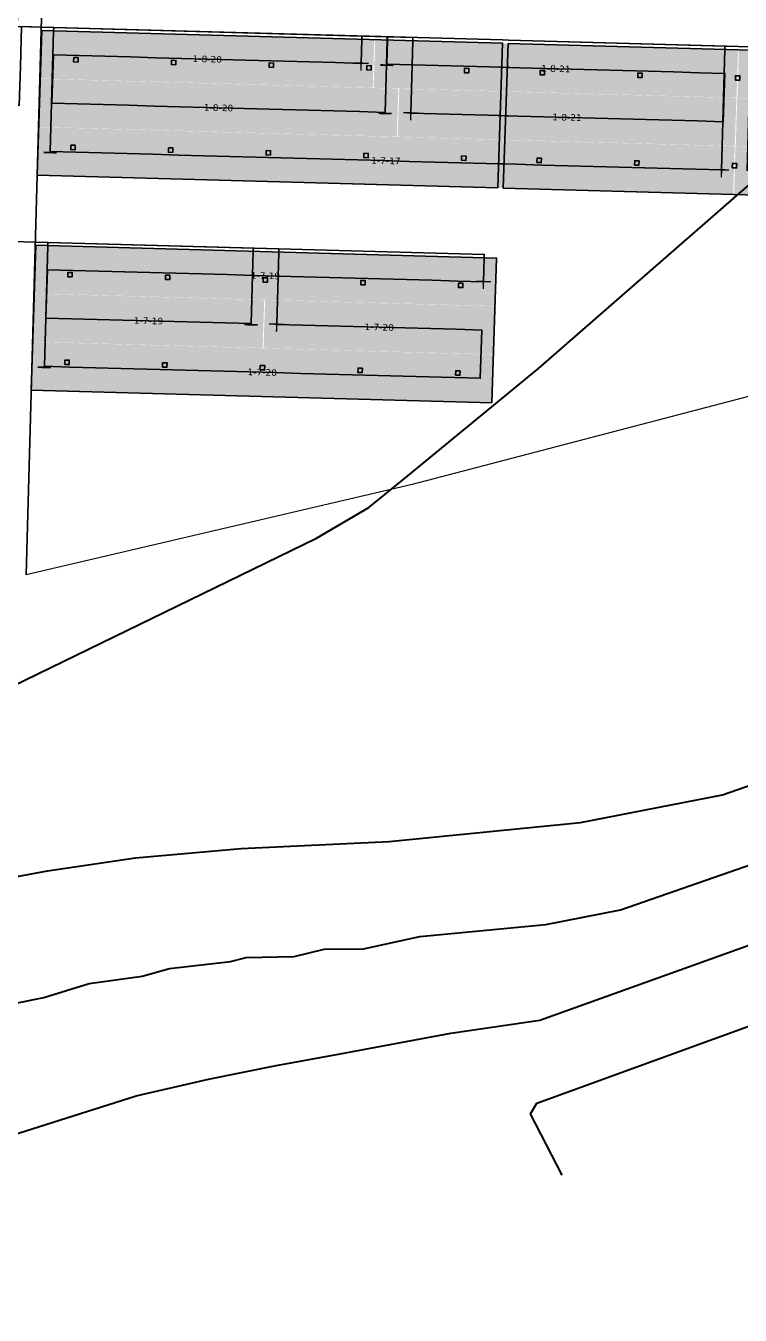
# Model space of a CAD drawing. Header units: metres. Extents: x 1477905 to 1478744, y 4202276 to 4202610.
# Drawn here: x 1478195.7 to 1478228.4, y 4202297.8 to 4202356.8 of the extents above; entities that cross this region are included whole.
import ezdxf

# ---------------------------------------------------------------- set-up
doc = ezdxf.new("R2010")
doc.units = ezdxf.units.M
doc.layers.add('Nouveau Terrain - CN - Courbes', color=22, linetype='Continuous', lineweight=0)
doc.layers.add('PVcase AlignmentLine', color=130, linetype='Continuous', plot=False)
for name, color, linetype in [('PVcase DC Extensions', 170, 'Continuous'), ('PVcase Device Coloring', 7, 'Continuous'), ('PVcase Polarity Symbols', 7, 'Continuous'), ('PVcase Poles', 7, 'Continuous'), ('PVcase PV Area', 30, 'Continuous'), ('PVcase PV Modules (full frames)', 142, 'Continuous'), ('PVcase PV Modules (optimised)', 142, 'Continuous'), ('PVcase String Cables', 150, 'Continuous'), ('PVcase Stringing Numbers', 7, 'Continuous'), ('PVcase Strings', 92, 'Continuous')]:
    doc.layers.add(name, color=color, linetype=linetype)
doc.styles.get("Standard").update_dxf_attribs({"font": 'verdana.ttf'})
doc.styles.add('UBS-Style de texte', font='verdana.ttf')

# ---------------------------------------------------------------- blocks, each defined once
blk = doc.blocks.new('3P18@15DEG F FX ID1 PVBlock')
at = {"layer": 'PVcase PV Modules (optimised)', "color": 0}
blk.add_polyline3d([(0, 0, 1.773945735132677), (21.06698842950539, -0.5810537936249766, 1.773945735132684), (20.88445742833417, -7.198992669318528, 7.019385073192552e-15), (-0.1825310011712116, -6.617938875693552, 0)], close=True, dxfattribs=at)

msp = doc.modelspace()

# ---------------------------------------------------------------- hatches: boundary and pattern name
at = {"layer": 'PVcase Device Coloring', "true_color": 0x00ff40, "transparency": 33554582}
for points in [[(1478196.440259349, 4202356.606215235), (1478196.367603539, 4202354.407003358), (1478211.568675044, 4202353.987738863), (1478211.641330854, 4202356.186950739)], [(1478211.682505412, 4202356.185815094), (1478211.605647961, 4202353.986719104), (1478228.198610566, 4202353.529064518), (1478228.275468017, 4202355.728160509)], [(1478196.367284593, 4202354.397349223), (1478196.294628783, 4202352.198137346), (1478212.668011719, 4202351.74653904), (1478212.740667529, 4202353.945750917)], [(1478212.781842088, 4202353.944615272), (1478212.704984637, 4202351.745519281), (1478228.121415725, 4202351.320314902), (1478228.198273176, 4202353.519410892)]]:
    msp.add_hatch(color=100, dxfattribs=at).paths.add_polyline_path(points, flags=0)
at = {"layer": 'PVcase Device Coloring', "true_color": 0xb3ff80, "transparency": 33554582}
for points in [[(1478228.309530685, 4202355.727221018), (1478228.242134866, 4202353.527864063), (1478243.657908864, 4202353.102677805), (1478243.725304683, 4202355.30203476)], [(1478228.232335844, 4202353.518471401), (1478228.164940025, 4202351.319114447), (1478244.762694836, 4202350.861327684), (1478244.830090655, 4202353.060684639)], [(1478196.29650729, 4202352.188422603), (1478196.219649839, 4202349.989326612), (1478228.044220883, 4202349.111565284), (1478228.121078335, 4202351.310661275)], [(1478228.155141002, 4202351.309721784), (1478228.087745183, 4202349.110364829), (1478259.937212561, 4202348.231916829), (1478260.004608379, 4202350.431273784)], [(1478196.169012424, 4202346.780453254), (1478196.096436374, 4202344.581239178), (1478217.159122855, 4202344.000304038), (1478217.231698905, 4202346.199518114)], [(1478196.096117778, 4202344.571585033), (1478196.023541729, 4202342.372370956), (1478206.535396363, 4202342.082440906), (1478206.607972412, 4202344.281654983)], [(1478206.646949626, 4202344.280579943), (1478206.574373576, 4202342.081365867), (1478217.08622821, 4202341.791435816), (1478217.15880426, 4202343.990649893)], [(1478196.023223134, 4202342.362716812), (1478195.950647084, 4202340.163502735), (1478217.013333565, 4202339.582567595), (1478217.085909615, 4202341.781781672)]]:
    msp.add_hatch(color=71, dxfattribs=at).paths.add_polyline_path(points, flags=0)

# ---------------------------------------------------------------- linework, layer by layer
at = {"layer": 'Nouveau Terrain - CN - Courbes', "linetype": 'Continuous', "lineweight": 35}
for points in [[(1478173.185304889, 4202318.653172694, 78), (1478159.687151893, 4202315.646565416, 78), (1478165.543431455, 4202319.141417082, 78), (1478168.004340495, 4202320.446748389, 78), (1478177.12551085, 4202321.145803553, 78), (1478183.721275684, 4202323.518966957, 78), (1478189.592801249, 4202324.979124703, 78), (1478192.758857256, 4202325.489844216, 78), (1478208.999114407, 4202333.384928764, 78), (1478211.389791988, 4202334.795361545, 78), (1478213.169947605, 4202336.231918681, 78), (1478219.149229428, 4202341.142167447, 78), (1478228.799593949, 4202349.560644352, 78), (1478234.979423082, 4202355.406152865, 78), (1478244.987756435, 4202365.890951125, 78), (1478247.676558751, 4202369.148732029, 78), (1478248.189330906, 4202370.270740992, 78), (1478249.746920171, 4202372.097219452, 78), (1478251.03347617, 4202373.296515396, 78)], [(1478220.230623526, 4202304.251471099, 74), (1478218.787090921, 4202307.062631282, 74), (1478219.076293073, 4202307.551726952, 74), (1478243.520342649, 4202316.429965863, 74), (1478247.536997839, 4202318.076357698, 74), (1478271.31946837, 4202326.634569378, 74), (1478275.366320206, 4202329.313871134, 74), (1478277.591437975, 4202331.08318377, 74), (1478278.799609971, 4202331.674904423, 74), (1478279.927401459, 4202332.629233439, 74), (1478283.852016871, 4202334.437719158, 74), (1478285.40361483, 4202335.925571067, 74), (1478287.168392022, 4202337.096519793, 74), (1478288.538046404, 4202338.223585282, 74), (1478289.539358859, 4202339.025032793, 74), (1478290.776101368, 4202340.226594131, 74), (1478292.641490107, 4202342.025192755, 74), (1478294.152764991, 4202343.909597322, 74)], [(1478190.688514277, 4202297.847159349, 75), (1478189.669563199, 4202303.510115645, 75), (1478189.904396057, 4202304.279974288, 75), (1478190.598007538, 4202304.659097198, 75), (1478200.747564987, 4202307.885260926, 75), (1478204.056077794, 4202308.639873849, 75), (1478207.079581902, 4202309.259399273, 75), (1478210.081605851, 4202309.806047223, 75), (1478215.134878172, 4202310.75045063, 75), (1478219.215204646, 4202311.347815758, 75), (1478239.429922455, 4202318.597411855, 75), (1478244.431419591, 4202320.265657872, 75), (1478249.080171517, 4202322.324059304, 75), (1478266.381204928, 4202328.667646467, 75), (1478270.944387096, 4202331.567897822, 75), (1478275.518019908, 4202335.224710207, 75), (1478276.411849315, 4202335.652415416, 75), (1478277.993319997, 4202337.152345387, 75), (1478280.901757466, 4202338.525565161, 75), (1478281.842735061, 4202339.523457016, 75)], [(1478192.503040608, 4202317.394519381, 77), (1478196.704720402, 4202318.173452113, 77), (1478200.726015565, 4202318.77188847, 77), (1478205.556850786, 4202319.189153834, 77), (1478212.312385974, 4202319.513363434, 77), (1478221.063048133, 4202320.38179796, 77), (1478227.560068741, 4202321.640723431, 77), (1478231.43966065, 4202323.010810349, 77), (1478237.337880216, 4202324.681077637, 77), (1478246.789552999, 4202328.281756979, 77), (1478253.415258029, 4202331.452530676, 77), (1478255.881426125, 4202332.37588607, 77), (1478259.437868015, 4202334.445614603, 77), (1478266.489047366, 4202336.431801436, 77)], [(1478194.029629152, 4202311.877761266, 76), (1478196.531817384, 4202312.380373443, 76), (1478198.604129728, 4202313.014748882, 76), (1478201.023181421, 4202313.360467907, 76), (1478202.27112737, 4202313.71147322, 76), (1478205.057407489, 4202314.026533905, 76), (1478205.775165922, 4202314.213448388, 76), (1478207.98097733, 4202314.257431216, 76), (1478209.343270006, 4202314.582998117, 76), (1478211.147383107, 4202314.610727718, 76), (1478213.724045248, 4202315.166503442, 76), (1478219.477265666, 4202315.717645447, 76), (1478222.895915358, 4202316.386436318, 76), (1478236.007348365, 4202320.950726864, 76), (1478241.499667624, 4202322.653219683, 76), (1478248.904436777, 4202325.700332971, 76), (1478252.46917402, 4202327.311014174, 76), (1478261.194061821, 4202330.557799553, 76), (1478266.368304704, 4202333.743701266, 76)]]:
    msp.add_polyline3d(points, dxfattribs=at)
at = {"layer": 'PVcase AlignmentLine'}
msp.add_lwpolyline([(1478198.755279368, 4202441.849708444), (1478195.717547114, 4202331.712109083)], dxfattribs=at)
at = {"layer": 'PVcase DC Extensions'}
for points in [[(1478216.899892944, 4202354.941305137, 80.78492518136702), (1478217.466560106, 4202354.92567575, 80.7733904888085), (1478217.727006062, 4202354.918492326, 80.7685302689823), (1478218.293576593, 4202354.902865605, 80.75295338248749)], [(1478218.216381751, 4202352.694115989, 80.16099891871865), (1478217.649811221, 4202352.709742709, 80.17657580509507), (1478217.393585351, 4202352.716809738, 80.18133506371314), (1478216.826918188, 4202352.732439125, 80.19286975602161)], [(1478216.753943432, 4202350.523573114, 79.6008143309215), (1478217.320610595, 4202350.507943726, 79.58927963836771), (1478217.572616379, 4202350.500993093, 79.58462134120145), (1478218.13918691, 4202350.485366371, 79.5690444544564)]]:
    msp.add_polyline3d(points, dxfattribs=at)
at = {"layer": 'PVcase Poles'}
for points in [[(1478197.89380756, 4202355.169593679, 77.82646646790421), (1478197.899321712, 4202355.36951765, 77.82646646790421), (1478197.899321712, 4202355.36951765, 81.14595649300749), (1478197.89380756, 4202355.169593679, 81.0923555617135), (1478197.89380756, 4202355.169593679, 77.82646646790421), (1478198.09373153, 4202355.164079526, 77.82646646790421), (1478198.09373153, 4202355.164079526, 81.08828604497603), (1478197.89380756, 4202355.169593679, 81.0923555617135), (1478198.09373153, 4202355.164079526, 81.08828604497603), (1478198.099245683, 4202355.364003498, 81.14188697627002), (1478198.099245683, 4202355.364003498, 77.82646646790421), (1478198.09373153, 4202355.164079526, 77.82646646790421), (1478198.099245683, 4202355.364003498, 77.82646646790421), (1478197.899321712, 4202355.36951765, 77.82646646790421), (1478198.099245683, 4202355.364003498, 77.82646646790421), (1478198.099245683, 4202355.364003498, 81.14188697627002), (1478197.899321712, 4202355.36951765, 81.14595649300749)], [(1478202.36018419, 4202355.046405446, 77.72442685954852), (1478202.365698343, 4202355.246329417, 77.72442685954852), (1478202.365698343, 4202355.246329417, 81.05504196057372), (1478202.36018419, 4202355.046405446, 81.00144102927973), (1478202.36018419, 4202355.046405446, 77.72442685954852), (1478202.560108161, 4202355.040891293, 77.72442685954852), (1478202.560108161, 4202355.040891293, 80.99737151254226), (1478202.36018419, 4202355.046405446, 81.00144102927973), (1478202.560108161, 4202355.040891293, 80.99737151254226), (1478202.565622313, 4202355.240815265, 81.05097244383624), (1478202.565622313, 4202355.240815265, 77.72442685954852), (1478202.560108161, 4202355.040891293, 77.72442685954852), (1478202.565622313, 4202355.240815265, 77.72442685954852), (1478202.365698343, 4202355.246329417, 77.72442685954852), (1478202.565622313, 4202355.240815265, 77.72442685954852), (1478202.565622313, 4202355.240815265, 81.05097244383624), (1478202.365698343, 4202355.246329417, 81.05504196057372)], [(1478206.826560821, 4202354.923217212, 77.64207063494717), (1478206.832074973, 4202355.123141184, 77.64207063494717), (1478206.832074973, 4202355.123141184, 80.96412742789293), (1478206.826560821, 4202354.923217212, 80.91052649659895), (1478206.826560821, 4202354.923217212, 77.64207063494717), (1478207.026484792, 4202354.91770306, 77.64207063494717), (1478207.026484792, 4202354.91770306, 80.90645697986147), (1478206.826560821, 4202354.923217212, 80.91052649659895), (1478207.026484792, 4202354.91770306, 80.90645697986147), (1478207.031998944, 4202355.117627031, 80.96005791115546), (1478207.031998944, 4202355.117627031, 77.64207063494717), (1478207.026484792, 4202354.91770306, 77.64207063494717), (1478207.031998944, 4202355.117627031, 77.64207063494717), (1478206.832074973, 4202355.123141184, 77.64207063494717), (1478207.031998944, 4202355.117627031, 77.64207063494717), (1478207.031998944, 4202355.117627031, 80.96005791115546), (1478206.832074973, 4202355.123141184, 80.96412742789293)], [(1478211.292937452, 4202354.800028979, 77.55971441037322), (1478211.298451604, 4202354.999952951, 77.55971441037322), (1478211.298451604, 4202354.999952951, 80.87321289546217), (1478211.292937452, 4202354.800028979, 80.81961196416819), (1478211.292937452, 4202354.800028979, 77.55971441037322), (1478211.492861422, 4202354.794514826, 77.55971441037322), (1478211.492861422, 4202354.794514826, 80.81554244743072), (1478211.292937452, 4202354.800028979, 80.81961196416819), (1478211.492861422, 4202354.794514826, 80.81554244743072), (1478211.498375575, 4202354.994438798, 80.8691433787247), (1478211.498375575, 4202354.994438798, 77.55971441037322), (1478211.492861422, 4202354.794514826, 77.55971441037322), (1478211.498375575, 4202354.994438798, 77.55971441037322), (1478211.298451604, 4202354.999952951, 77.55971441037322), (1478211.498375575, 4202354.994438798, 77.55971441037322), (1478211.498375575, 4202354.994438798, 80.8691433787247), (1478211.298451604, 4202354.999952951, 80.87321289546217)], [(1478215.759314082, 4202354.676840745, 77.47735818576777), (1478215.764828235, 4202354.876764717, 77.47735818576777), (1478215.764828235, 4202354.876764717, 80.78229836277836), (1478215.759314082, 4202354.676840745, 80.72869743148439), (1478215.759314082, 4202354.676840745, 77.47735818576777), (1478215.959238053, 4202354.671326593, 77.47735818576777), (1478215.959238053, 4202354.671326593, 80.7246279147469), (1478215.759314082, 4202354.676840745, 80.72869743148439), (1478215.959238053, 4202354.671326593, 80.7246279147469), (1478215.964752205, 4202354.871250564, 80.77822884604089), (1478215.964752205, 4202354.871250564, 77.47735818576777), (1478215.959238053, 4202354.671326593, 77.47735818576777), (1478215.964752205, 4202354.871250564, 77.47735818576777), (1478215.764828235, 4202354.876764717, 77.47735818576777), (1478215.964752205, 4202354.871250564, 77.47735818576777), (1478215.964752205, 4202354.871250564, 80.77822884604089), (1478215.764828235, 4202354.876764717, 80.78229836277836)], [(1478219.216235593, 4202354.581494542, 77.41280401734812), (1478219.221749746, 4202354.781418514, 77.41280401734812), (1478219.221749746, 4202354.781418514, 80.70168019013704), (1478219.216235593, 4202354.581494542, 80.64807011688822), (1478219.216235593, 4202354.581494542, 77.41280401734812), (1478219.416159564, 4202354.575980389, 77.41280401734812), (1478219.416159564, 4202354.575980389, 80.64257354956503), (1478219.216235593, 4202354.581494542, 80.64807011688822), (1478219.416159564, 4202354.575980389, 80.64257354956503), (1478219.421673716, 4202354.775904361, 80.69618362281385), (1478219.421673716, 4202354.775904361, 77.41280401734812), (1478219.416159564, 4202354.575980389, 77.41280401734812), (1478219.421673716, 4202354.775904361, 77.41280401734812), (1478219.221749746, 4202354.781418514, 77.41280401734812), (1478219.421673716, 4202354.775904361, 77.41280401734812), (1478219.421673716, 4202354.775904361, 80.69618362281385), (1478219.221749746, 4202354.781418514, 80.70168019013704)], [(1478223.681850587, 4202354.458327316, 77.2892769810436), (1478223.687364739, 4202354.658251287, 77.2892769810436), (1478223.687364739, 4202354.658251287, 80.57890575129626), (1478223.681850587, 4202354.458327316, 80.52529567804746), (1478223.681850587, 4202354.458327316, 77.2892769810436), (1478223.881774558, 4202354.452813163, 77.2892769810436), (1478223.881774558, 4202354.452813163, 80.51979911072426), (1478223.681850587, 4202354.458327316, 80.52529567804746), (1478223.881774558, 4202354.452813163, 80.51979911072426), (1478223.88728871, 4202354.652737135, 80.57340918397307), (1478223.88728871, 4202354.652737135, 77.2892769810436), (1478223.881774558, 4202354.452813163, 77.2892769810436), (1478223.88728871, 4202354.652737135, 77.2892769810436), (1478223.687364739, 4202354.658251287, 77.2892769810436), (1478223.88728871, 4202354.652737135, 77.2892769810436), (1478223.88728871, 4202354.652737135, 80.57340918397307), (1478223.687364739, 4202354.658251287, 80.57890575129626)], [(1478228.14746558, 4202354.335160089, 77.16032965336584), (1478228.152979733, 4202354.53508406, 77.16032965336584), (1478228.152979733, 4202354.53508406, 80.45613131220524), (1478228.14746558, 4202354.335160089, 80.40252123895642), (1478228.14746558, 4202354.335160089, 77.16032965336584), (1478228.347389551, 4202354.329645936, 77.16032965336584), (1478228.347389551, 4202354.329645936, 80.39702467163323), (1478228.14746558, 4202354.335160089, 80.40252123895642), (1478228.347389551, 4202354.329645936, 80.39702467163323), (1478228.352903703, 4202354.529569908, 80.45063474488205), (1478228.352903703, 4202354.529569908, 77.16032965336584), (1478228.347389551, 4202354.329645936, 77.16032965336584), (1478228.352903703, 4202354.529569908, 77.16032965336584), (1478228.152979733, 4202354.53508406, 77.16032965336584), (1478228.352903703, 4202354.529569908, 77.16032965336584), (1478228.352903703, 4202354.529569908, 80.45063474488205), (1478228.152979733, 4202354.53508406, 80.45613131220524)], [(1478197.761365626, 4202351.160721248, 77.7252584863013), (1478197.766879778, 4202351.36064522, 77.7252584863013), (1478197.766879778, 4202351.36064522, 80.07143469816897), (1478197.761365626, 4202351.160721248, 80.01783376687499), (1478197.761365626, 4202351.160721248, 77.7252584863013), (1478197.961289597, 4202351.155207096, 77.7252584863013), (1478197.961289597, 4202351.155207096, 80.01376425013751), (1478197.761365626, 4202351.160721248, 80.01783376687499), (1478197.961289597, 4202351.155207096, 80.01376425013751), (1478197.966803749, 4202351.355131067, 80.0673651814315), (1478197.966803749, 4202351.355131067, 77.7252584863013), (1478197.961289597, 4202351.155207096, 77.7252584863013), (1478197.966803749, 4202351.355131067, 77.7252584863013), (1478197.766879778, 4202351.36064522, 77.7252584863013), (1478197.966803749, 4202351.355131067, 77.7252584863013), (1478197.966803749, 4202351.355131067, 80.0673651814315), (1478197.766879778, 4202351.36064522, 80.07143469816897)], [(1478202.227742256, 4202351.037533015, 77.62464483100393), (1478202.233256408, 4202351.237456987, 77.62464483100393), (1478202.233256408, 4202351.237456987, 79.98052016574124), (1478202.227742256, 4202351.037533015, 79.92691923444725), (1478202.227742256, 4202351.037533015, 77.62464483100393), (1478202.427666227, 4202351.032018863, 77.62464483100393), (1478202.427666227, 4202351.032018863, 79.92284971770977), (1478202.227742256, 4202351.037533015, 79.92691923444725), (1478202.427666227, 4202351.032018863, 79.92284971770977), (1478202.433180379, 4202351.231942834, 79.97645064900375), (1478202.433180379, 4202351.231942834, 77.62464483100393), (1478202.427666227, 4202351.032018863, 77.62464483100393), (1478202.433180379, 4202351.231942834, 77.62464483100393), (1478202.233256408, 4202351.237456987, 77.62464483100393), (1478202.433180379, 4202351.231942834, 77.62464483100393), (1478202.433180379, 4202351.231942834, 79.97645064900375), (1478202.233256408, 4202351.237456987, 79.98052016574124)], [(1478206.694118887, 4202350.914344781, 77.52655292736009), (1478206.699633039, 4202351.114268753, 77.52655292736009), (1478206.699633039, 4202351.114268753, 79.88960563306044), (1478206.694118887, 4202350.914344781, 79.83600470176646), (1478206.694118887, 4202350.914344781, 77.52655292736009), (1478206.894042857, 4202350.908830629, 77.52655292736009), (1478206.894042857, 4202350.908830629, 79.83193518502898), (1478206.694118887, 4202350.914344781, 79.83600470176646), (1478206.894042857, 4202350.908830629, 79.83193518502898), (1478206.89955701, 4202351.1087546, 79.88553611632297), (1478206.89955701, 4202351.1087546, 77.52655292736009), (1478206.894042857, 4202350.908830629, 77.52655292736009), (1478206.89955701, 4202351.1087546, 77.52655292736009), (1478206.699633039, 4202351.114268753, 77.52655292736009), (1478206.89955701, 4202351.1087546, 77.52655292736009), (1478206.89955701, 4202351.1087546, 79.88553611632297), (1478206.699633039, 4202351.114268753, 79.88960563306044)], [(1478211.160495518, 4202350.791156548, 77.44419670278202), (1478211.16600967, 4202350.99108052, 77.44419670278202), (1478211.16600967, 4202350.99108052, 79.79869110062667), (1478211.160495518, 4202350.791156548, 79.74509016933268), (1478211.160495518, 4202350.791156548, 77.44419670278202), (1478211.360419488, 4202350.785642396, 77.44419670278202), (1478211.360419488, 4202350.785642396, 79.74102065259521), (1478211.160495518, 4202350.791156548, 79.74509016933268), (1478211.360419488, 4202350.785642396, 79.74102065259521), (1478211.365933641, 4202350.985566367, 79.7946215838892), (1478211.365933641, 4202350.985566367, 77.44419670278202), (1478211.360419488, 4202350.785642396, 77.44419670278202), (1478211.365933641, 4202350.985566367, 77.44419670278202), (1478211.16600967, 4202350.99108052, 77.44419670278202), (1478211.365933641, 4202350.985566367, 77.44419670278202), (1478211.365933641, 4202350.985566367, 79.7946215838892), (1478211.16600967, 4202350.99108052, 79.79869110062667)], [(1478215.626872148, 4202350.667968314, 77.36184047817659), (1478215.632386301, 4202350.867892286, 77.36184047817659), (1478215.632386301, 4202350.867892286, 79.70777656794287), (1478215.626872148, 4202350.667968314, 79.65417563664889), (1478215.626872148, 4202350.667968314, 77.36184047817659), (1478215.826796119, 4202350.662454162, 77.36184047817659), (1478215.826796119, 4202350.662454162, 79.65010611991141), (1478215.626872148, 4202350.667968314, 79.65417563664889), (1478215.826796119, 4202350.662454162, 79.65010611991141), (1478215.832310271, 4202350.862378133, 79.7037070512054), (1478215.832310271, 4202350.862378133, 77.36184047817659), (1478215.826796119, 4202350.662454162, 77.36184047817659), (1478215.832310271, 4202350.862378133, 77.36184047817659), (1478215.632386301, 4202350.867892286, 77.36184047817659), (1478215.832310271, 4202350.862378133, 77.36184047817659), (1478215.832310271, 4202350.862378133, 79.7037070512054), (1478215.632386301, 4202350.867892286, 79.70777656794287)], [(1478219.076134623, 4202350.572833356, 77.29279593583257), (1478219.081648775, 4202350.772757328, 77.29279593583257), (1478219.081648775, 4202350.772757328, 79.62734162998633), (1478219.076134623, 4202350.572833356, 79.57373155673751), (1478219.076134623, 4202350.572833356, 77.29279593583257), (1478219.276058594, 4202350.567319204, 77.29279593583257), (1478219.276058594, 4202350.567319204, 79.56823498941432), (1478219.076134623, 4202350.572833356, 79.57373155673751), (1478219.276058594, 4202350.567319204, 79.56823498941432), (1478219.281572746, 4202350.767243176, 79.62184506266314), (1478219.281572746, 4202350.767243176, 77.29279593583257), (1478219.276058594, 4202350.567319204, 77.29279593583257), (1478219.281572746, 4202350.767243176, 77.29279593583257), (1478219.081648775, 4202350.772757328, 77.29279593583257), (1478219.281572746, 4202350.767243176, 77.29279593583257), (1478219.281572746, 4202350.767243176, 79.62184506266314), (1478219.081648775, 4202350.772757328, 79.62734162998633)], [(1478223.541749616, 4202350.44966613, 77.16936664633468), (1478223.547263769, 4202350.649590102, 77.16936664633468), (1478223.547263769, 4202350.649590102, 79.50456719115023), (1478223.541749616, 4202350.44966613, 79.45095711790142), (1478223.541749616, 4202350.44966613, 77.16936664633468), (1478223.741673587, 4202350.444151978, 77.16936664633468), (1478223.741673587, 4202350.444151978, 79.44546055057823), (1478223.541749616, 4202350.44966613, 79.45095711790142), (1478223.741673587, 4202350.444151978, 79.44546055057823), (1478223.747187739, 4202350.64407595, 79.49907062382704), (1478223.747187739, 4202350.64407595, 77.16936664633468), (1478223.741673587, 4202350.444151978, 77.16936664633468), (1478223.747187739, 4202350.64407595, 77.16936664633468), (1478223.547263769, 4202350.649590102, 77.16936664633468), (1478223.747187739, 4202350.64407595, 77.16936664633468), (1478223.747187739, 4202350.64407595, 79.49907062382704), (1478223.547263769, 4202350.649590102, 79.50456719115023)], [(1478228.00736461, 4202350.326498903, 77.04453062363265), (1478228.012878762, 4202350.526422875, 77.04453062363265), (1478228.012878762, 4202350.526422875, 79.3817927520592), (1478228.00736461, 4202350.326498903, 79.32818267881039), (1478228.00736461, 4202350.326498903, 77.04453062363265), (1478228.207288581, 4202350.320984751, 77.04453062363265), (1478228.207288581, 4202350.320984751, 79.3226861114872), (1478228.00736461, 4202350.326498903, 79.32818267881039), (1478228.207288581, 4202350.320984751, 79.3226861114872), (1478228.212802733, 4202350.520908723, 79.37629618473602), (1478228.212802733, 4202350.520908723, 77.04453062363265), (1478228.207288581, 4202350.320984751, 77.04453062363265), (1478228.212802733, 4202350.520908723, 77.04453062363265), (1478228.012878762, 4202350.526422875, 77.04453062363265), (1478228.212802733, 4202350.520908723, 77.04453062363265), (1478228.212802733, 4202350.520908723, 79.37629618473602), (1478228.012878762, 4202350.526422875, 79.3817927520592)], [(1478197.622612002, 4202345.343830281, 77.55592708560152), (1478197.628126154, 4202345.543754253, 77.55592708560152), (1478197.628126154, 4202345.543754253, 80.85475606580333), (1478197.622612002, 4202345.343830281, 80.80115528164826), (1478197.622612002, 4202345.343830281, 77.55592708560152), (1478197.822535972, 4202345.338316129, 77.55592708560152), (1478197.822535972, 4202345.338316129, 80.79711284818282), (1478197.622612002, 4202345.343830281, 80.80115528164826), (1478197.822535972, 4202345.338316129, 80.79711284818282), (1478197.828050125, 4202345.5382401, 80.85071363233789), (1478197.828050125, 4202345.5382401, 77.55592708560152), (1478197.822535972, 4202345.338316129, 77.55592708560152), (1478197.828050125, 4202345.5382401, 77.55592708560152), (1478197.628126154, 4202345.543754253, 77.55592708560152), (1478197.828050125, 4202345.5382401, 77.55592708560152), (1478197.828050125, 4202345.5382401, 80.85071363233789), (1478197.628126154, 4202345.543754253, 80.85475606580333)], [(1478202.089000893, 4202345.22064171, 77.4731234703378), (1478202.094515045, 4202345.420565682, 77.4731234703378), (1478202.094515045, 4202345.420565682, 80.76444633596054), (1478202.089000893, 4202345.22064171, 80.71084555180546), (1478202.089000893, 4202345.22064171, 77.4731234703378), (1478202.288924864, 4202345.215127558, 77.4731234703378), (1478202.288924864, 4202345.215127558, 80.70680311834002), (1478202.089000893, 4202345.22064171, 80.71084555180546), (1478202.288924864, 4202345.215127558, 80.70680311834002), (1478202.294439016, 4202345.415051529, 80.76040390249509), (1478202.294439016, 4202345.415051529, 77.4731234703378), (1478202.288924864, 4202345.215127558, 77.4731234703378), (1478202.294439016, 4202345.415051529, 77.4731234703378), (1478202.094515045, 4202345.420565682, 77.4731234703378), (1478202.294439016, 4202345.415051529, 77.4731234703378), (1478202.294439016, 4202345.415051529, 80.76040390249509), (1478202.094515045, 4202345.420565682, 80.76444633596054)], [(1478206.555389784, 4202345.097453138, 77.37551477198241), (1478206.560903937, 4202345.29737711, 77.37551477198241), (1478206.560903937, 4202345.29737711, 80.6741366058707), (1478206.555389784, 4202345.097453138, 80.62053582171563), (1478206.555389784, 4202345.097453138, 77.37551477198241), (1478206.755313755, 4202345.091938986, 77.37551477198241), (1478206.755313755, 4202345.091938986, 80.61649338825018), (1478206.555389784, 4202345.097453138, 80.62053582171563), (1478206.755313755, 4202345.091938986, 80.61649338825018), (1478206.760827907, 4202345.291862957, 80.67009417240526), (1478206.760827907, 4202345.291862957, 77.37551477198241), (1478206.755313755, 4202345.091938986, 77.37551477198241), (1478206.760827907, 4202345.291862957, 77.37551477198241), (1478206.560903937, 4202345.29737711, 77.37551477198241), (1478206.760827907, 4202345.291862957, 77.37551477198241), (1478206.760827907, 4202345.291862957, 80.67009417240526), (1478206.560903937, 4202345.29737711, 80.6741366058707)], [(1478211.021778676, 4202344.974264567, 77.27563763043688), (1478211.027292828, 4202345.174188538, 77.27563763043688), (1478211.027292828, 4202345.174188538, 80.5838268760279), (1478211.021778676, 4202344.974264567, 80.53022609187283), (1478211.021778676, 4202344.974264567, 77.27563763043688), (1478211.221702646, 4202344.968750414, 77.27563763043688), (1478211.221702646, 4202344.968750414, 80.52618365840738), (1478211.021778676, 4202344.974264567, 80.53022609187283), (1478211.221702646, 4202344.968750414, 80.52618365840738), (1478211.227216799, 4202345.168674386, 80.57978444256246), (1478211.227216799, 4202345.168674386, 77.27563763043688), (1478211.221702646, 4202344.968750414, 77.27563763043688), (1478211.227216799, 4202345.168674386, 77.27563763043688), (1478211.027292828, 4202345.174188538, 77.27563763043688), (1478211.227216799, 4202345.168674386, 77.27563763043688), (1478211.227216799, 4202345.168674386, 80.57978444256246), (1478211.027292828, 4202345.174188538, 80.5838268760279)], [(1478215.488167567, 4202344.851075995, 77.19328117976261), (1478215.493681719, 4202345.050999966, 77.19328117976261), (1478215.493681719, 4202345.050999966, 80.49351714593806), (1478215.488167567, 4202344.851075995, 80.43991636178299), (1478215.488167567, 4202344.851075995, 77.19328117976261), (1478215.688091538, 4202344.845561842, 77.19328117976261), (1478215.688091538, 4202344.845561842, 80.43587392831755), (1478215.488167567, 4202344.851075995, 80.43991636178299), (1478215.688091538, 4202344.845561842, 80.43587392831755), (1478215.69360569, 4202345.045485814, 80.48947471247261), (1478215.69360569, 4202345.045485814, 77.19328117976261), (1478215.688091538, 4202344.845561842, 77.19328117976261), (1478215.69360569, 4202345.045485814, 77.19328117976261), (1478215.493681719, 4202345.050999966, 77.19328117976261), (1478215.69360569, 4202345.045485814, 77.19328117976261), (1478215.69360569, 4202345.045485814, 80.48947471247261), (1478215.493681719, 4202345.050999966, 80.49351714593806)], [(1478197.490315461, 4202341.33495384, 77.43970360603801), (1478197.495829613, 4202341.534877812, 77.43970360603801), (1478197.495829613, 4202341.534877812, 79.780231321237), (1478197.490315461, 4202341.33495384, 79.72663053708193), (1478197.490315461, 4202341.33495384, 77.43970360603801), (1478197.690239432, 4202341.329439688, 77.43970360603801), (1478197.690239432, 4202341.329439688, 79.72258810361647), (1478197.490315461, 4202341.33495384, 79.72663053708193), (1478197.690239432, 4202341.329439688, 79.72258810361647), (1478197.695753584, 4202341.529363659, 79.77618888777154), (1478197.695753584, 4202341.529363659, 77.43970360603801), (1478197.690239432, 4202341.329439688, 77.43970360603801), (1478197.695753584, 4202341.529363659, 77.43970360603801), (1478197.495829613, 4202341.534877812, 77.43970360603801), (1478197.695753584, 4202341.529363659, 77.43970360603801), (1478197.695753584, 4202341.529363659, 79.77618888777154), (1478197.495829613, 4202341.534877812, 79.780231321237)], [(1478201.956704352, 4202341.211765269, 77.35814508514116), (1478201.962218504, 4202341.41168924, 77.35814508514116), (1478201.962218504, 4202341.41168924, 79.68992159140016), (1478201.956704352, 4202341.211765269, 79.6363208072451), (1478201.956704352, 4202341.211765269, 77.35814508514116), (1478202.156628323, 4202341.206251116, 77.35814508514116), (1478202.156628323, 4202341.206251116, 79.63227837377964), (1478201.956704352, 4202341.211765269, 79.6363208072451), (1478202.156628323, 4202341.206251116, 79.63227837377964), (1478202.162142475, 4202341.406175088, 79.68587915793472), (1478202.162142475, 4202341.406175088, 77.35814508514116), (1478202.156628323, 4202341.206251116, 77.35814508514116), (1478202.162142475, 4202341.406175088, 77.35814508514116), (1478201.962218504, 4202341.41168924, 77.35814508514116), (1478202.162142475, 4202341.406175088, 77.35814508514116), (1478202.162142475, 4202341.406175088, 79.68587915793472), (1478201.962218504, 4202341.41168924, 79.68992159140016)], [(1478206.423093243, 4202341.088576697, 77.27369468490897), (1478206.428607395, 4202341.288500668, 77.27369468490897), (1478206.428607395, 4202341.288500668, 79.59961186131032), (1478206.423093243, 4202341.088576697, 79.54601107715526), (1478206.423093243, 4202341.088576697, 77.27369468490897), (1478206.623017214, 4202341.083062544, 77.27369468490897), (1478206.623017214, 4202341.083062544, 79.54196864368981), (1478206.423093243, 4202341.088576697, 79.54601107715526), (1478206.623017214, 4202341.083062544, 79.54196864368981), (1478206.628531366, 4202341.282986516, 79.59556942784488), (1478206.628531366, 4202341.282986516, 77.27369468490897), (1478206.623017214, 4202341.083062544, 77.27369468490897), (1478206.628531366, 4202341.282986516, 77.27369468490897), (1478206.428607395, 4202341.288500668, 77.27369468490897), (1478206.628531366, 4202341.282986516, 77.27369468490897), (1478206.628531366, 4202341.282986516, 79.59556942784488), (1478206.428607395, 4202341.288500668, 79.59961186131032)], [(1478210.889482134, 4202340.965388126, 77.17368962366214), (1478210.894996287, 4202341.165312097, 77.17368962366214), (1478210.894996287, 4202341.165312097, 79.50930213146754), (1478210.889482134, 4202340.965388126, 79.45570134731246), (1478210.889482134, 4202340.965388126, 77.17368962366214), (1478211.089406105, 4202340.959873973, 77.17368962366214), (1478211.089406105, 4202340.959873973, 79.45165891384701), (1478210.889482134, 4202340.965388126, 79.45570134731246), (1478211.089406105, 4202340.959873973, 79.45165891384701), (1478211.094920258, 4202341.159797945, 79.50525969800208), (1478211.094920258, 4202341.159797945, 77.17368962366214), (1478211.089406105, 4202340.959873973, 77.17368962366214), (1478211.094920258, 4202341.159797945, 77.17368962366214), (1478210.894996287, 4202341.165312097, 77.17368962366214), (1478211.094920258, 4202341.159797945, 77.17368962366214), (1478211.094920258, 4202341.159797945, 79.50525969800208), (1478210.894996287, 4202341.165312097, 79.50930213146754)], [(1478215.355871026, 4202340.842199554, 77.0777607912431), (1478215.361385178, 4202341.042123525, 77.0777607912431), (1478215.361385178, 4202341.042123525, 79.41899240137471), (1478215.355871026, 4202340.842199554, 79.36539161721964), (1478215.355871026, 4202340.842199554, 77.0777607912431), (1478215.555794997, 4202340.836685401, 77.0777607912431), (1478215.555794997, 4202340.836685401, 79.36134918375419), (1478215.355871026, 4202340.842199554, 79.36539161721964), (1478215.555794997, 4202340.836685401, 79.36134918375419), (1478215.561309149, 4202341.036609373, 79.41494996790927), (1478215.561309149, 4202341.036609373, 77.0777607912431), (1478215.555794997, 4202340.836685401, 77.0777607912431), (1478215.561309149, 4202341.036609373, 77.0777607912431), (1478215.361385178, 4202341.042123525, 77.0777607912431), (1478215.561309149, 4202341.036609373, 77.0777607912431), (1478215.561309149, 4202341.036609373, 79.41494996790927), (1478215.361385178, 4202341.042123525, 79.41899240137471)]]:
    msp.add_polyline3d(points, dxfattribs=at)
at = {"layer": 'PVcase PV Area', "color": 92, "lineweight": 0, "ltscale": 0.3}
msp.add_lwpolyline([(1478335.361902576, 4202370.220446859), (1478328.161506558, 4202368.779414594), (1478311.35377171, 4202362.969590221), (1478289.389377849, 4202355.733501516), (1478213.36633983, 4202335.848431768), (1478195.717547114, 4202331.712109083), (1478198.755279367, 4202441.849708444, 0.09648238781061982), (1478204.987450577, 4202440.794595701), (1478240.661240257, 4202440.595789407, 0.1939480512091919), (1478252.261224224, 4202447.160963167, -0.1444995889692197), (1478259.391916649, 4202452.430445281, -0.0938173287170343), (1478261.961655337, 4202452.851254969), (1478337.583435849, 4202450.765512023)], format="xyb", close=True, dxfattribs=at)
at = {"layer": 'PVcase String Cables'}
for points in [[(1478197.483325194, 4202378.701597208, 81.9867871869515), (1478197.059496216, 4202378.713286939, 81.99744341753734), (1478197.059496216, 4202378.713286939, 78.56125462929336), (1478195.909626176, 4202378.745001786, 78.59493531861888), (1478195.834263516, 4202376.000318632, 78.5360084681712), (1478195.758900855, 4202373.255635477, 78.47755518487479), (1478195.683538195, 4202370.510952322, 78.4156899387031), (1478195.608175534, 4202367.766269168, 78.36324698704412), (1478195.532812874, 4202365.021586013, 78.30839169026835), (1478195.457450213, 4202362.276902858, 78.25294749817819), (1478195.382087553, 4202359.532219703, 78.19105647587051), (1478195.306724892, 4202356.787536548, 78.12696372385957), (1478196.445212301, 4202356.756135649, 78.0994150060959), (1478196.445212301, 4202356.756135649, 81.4968609533698), (1478211.072804463, 4202356.352688457, 81.19911161136923), (1478211.068668848, 4202356.202745472, 81.19909497419381), (1478211.038335786, 4202355.102974188, 80.90423906187473)], [(1478197.483325194, 4202378.701597208, 81.9867871869515), (1478197.059496216, 4202378.713286939, 81.99744341753734), (1478197.059496216, 4202378.713286939, 78.56125462929336), (1478195.909626176, 4202378.745001786, 78.59493531861888), (1478195.834263516, 4202376.000318632, 78.5360084681787), (1478195.758900855, 4202373.255635477, 78.47755518487479), (1478195.683538195, 4202370.510952322, 78.4156899387031), (1478195.608175534, 4202367.766269168, 78.36324698705178), (1478195.532812873, 4202365.021586013, 78.30839169028322), (1478195.457450213, 4202362.276902858, 78.25294749819197), (1478195.382087552, 4202359.532219703, 78.19105647587637), (1478195.306724892, 4202356.787536548, 78.12696372387053), (1478196.445212301, 4202356.756135649, 78.0994150060959), (1478196.445212301, 4202356.756135649, 81.4968609533698), (1478212.233073576, 4202356.320686789, 81.17549396047042), (1478212.228937962, 4202356.170743803, 81.17547732329915), (1478212.137672462, 4202352.861774365, 80.28832086062938)], [(1478197.483325194, 4202378.701597208, 81.9867871869515), (1478197.059496216, 4202378.713286939, 81.99744341753734), (1478197.059496216, 4202378.713286939, 78.56125462929336), (1478195.909626176, 4202378.745001786, 78.59493531861888), (1478195.834263516, 4202376.000318632, 78.5360084681712), (1478195.758900855, 4202373.255635477, 78.47755518487479), (1478195.683538195, 4202370.510952322, 78.4156899387031), (1478195.608175534, 4202367.766269168, 78.36324698704412), (1478195.532812874, 4202365.021586013, 78.30839169027578), (1478195.457450213, 4202362.276902858, 78.2529474981851), (1478195.382087552, 4202359.532219703, 78.19105647587637), (1478195.306724892, 4202356.787536548, 78.12696372386505), (1478196.445212301, 4202356.756135649, 78.0994150060959), (1478196.445212301, 4202356.756135649, 81.4968609533698), (1478213.405385008, 4202356.288352979, 81.1516311843115), (1478213.401249394, 4202356.138409994, 81.15161454714023), (1478213.309983893, 4202352.829440556, 80.26445808447521)], [(1478197.483325194, 4202378.701597208, 81.9867871869515), (1478197.059496216, 4202378.713286939, 81.99744341753734), (1478197.059496216, 4202378.713286939, 78.56125462929336), (1478195.909626176, 4202378.745001786, 78.59493531861888), (1478195.834263516, 4202376.000318632, 78.5360084681712), (1478195.758900855, 4202373.255635477, 78.47755518487479), (1478195.683538195, 4202370.510952322, 78.4156899387031), (1478195.608175534, 4202367.766269168, 78.36324698704412), (1478195.532812874, 4202365.021586013, 78.30839169027578), (1478195.457450213, 4202362.276902858, 78.2529474981851), (1478195.382087552, 4202359.532219703, 78.19105647587637), (1478195.306724892, 4202356.787536548, 78.12696372386505), (1478196.445212301, 4202356.756135649, 78.0994150060959), (1478196.445212301, 4202356.756135649, 81.4968609533698), (1478212.245115894, 4202356.320354647, 81.17524883521986), (1478212.24098028, 4202356.170411661, 81.17523219804384), (1478212.210647217, 4202355.070640378, 80.8803762859748)], [(1478193.601244069, 4202353.226834313, 81.4477741297537), (1478194.310611035, 4202353.207269094, 81.4308059433499), (1478194.310611035, 4202353.207269094, 78.05296328531513), (1478195.407663578, 4202353.177011027, 78.02777231231283), (1478195.457156221, 4202354.979516711, 78.07769830709053), (1478195.506648864, 4202356.782022396, 78.12212603391463), (1478196.4452123, 4202356.756135647, 78.09941500605544), (1478196.4452123, 4202356.756135647, 81.4968609533733), (1478217.507840963, 4202356.175202112, 81.06812437417739), (1478217.770674166, 4202356.167952844, 81.06321389431629), (1478238.829711085, 4202355.587118373, 80.48423172827783), (1478239.07897111, 4202355.580243471, 80.47695579154211), (1478243.159327944, 4202355.467702147, 80.43034332563782), (1478243.15519233, 4202355.317759168, 80.43033808489399), (1478243.124859267, 4202354.217987885, 80.13552397265435)], [(1478193.601244069, 4202353.226834313, 81.4477741297537), (1478194.310611035, 4202353.207269094, 81.4308059433499), (1478194.310611035, 4202353.207269094, 78.05296328531513), (1478195.407663578, 4202353.177011027, 78.02777231231283), (1478195.457156221, 4202354.979516712, 78.07769830711773), (1478195.506648864, 4202356.782022397, 78.12212603393759), (1478196.4452123, 4202356.756135648, 78.09941500607842), (1478196.4452123, 4202356.756135648, 81.49686095337391), (1478217.507840963, 4202356.175202112, 81.06812437417739), (1478217.770674166, 4202356.167952845, 81.06321389431719), (1478238.829711085, 4202355.587118373, 80.48423172827783), (1478239.07897111, 4202355.580243471, 80.47695579154211), (1478244.325046353, 4202355.435550181, 80.41702659579647), (1478244.320910739, 4202355.285607202, 80.41702135505231), (1478244.229645239, 4202351.976637764, 79.5299906588548)], [(1478193.601244069, 4202353.226834313, 81.4477741297537), (1478194.310611035, 4202353.207269094, 81.4308059433499), (1478194.310611035, 4202353.207269094, 78.05296328531513), (1478195.407663578, 4202353.177011027, 78.02777231231283), (1478195.457156221, 4202354.979516711, 78.07769830709053), (1478195.506648864, 4202356.782022395, 78.12212603389715), (1478196.4452123, 4202356.756135646, 78.09941500603249), (1478196.4452123, 4202356.756135646, 81.49686095337266), (1478217.507840963, 4202356.175202111, 81.06812437417675), (1478217.770674166, 4202356.167952844, 81.06321389431629), (1478238.829711085, 4202355.587118373, 80.48423172827783), (1478239.07897111, 4202355.580243471, 80.47695579154211), (1478245.497524, 4202355.403211787, 80.40363265096927), (1478245.493388385, 4202355.253268807, 80.40362741022479), (1478245.402122885, 4202351.944299369, 79.51659671390519)], [(1478193.601244069, 4202353.226834313, 81.4477741297537), (1478194.310611035, 4202353.207269094, 81.4308059433499), (1478194.310611035, 4202353.207269094, 78.05296328531513), (1478195.407663578, 4202353.177011027, 78.02777231231283), (1478195.457156221, 4202354.979516712, 78.07769830711773), (1478195.506648864, 4202356.782022397, 78.12212603394306), (1478196.4452123, 4202356.756135648, 78.09941500607842), (1478196.4452123, 4202356.756135648, 81.49686095337391), (1478217.507840963, 4202356.175202112, 81.06812437417739), (1478217.770674166, 4202356.167952845, 81.06321389431719), (1478238.829711085, 4202355.587118373, 80.48423172827783), (1478239.07897111, 4202355.580243471, 80.47695579154211), (1478244.33180559, 4202355.435363753, 80.41694938081595), (1478244.327669975, 4202355.285420774, 80.41694414007178), (1478244.297336913, 4202354.18564949, 80.12213002778773)], [(1478193.601244069, 4202353.226834313, 81.4477741297537), (1478194.310611035, 4202353.207269094, 81.4308059433499), (1478194.310611035, 4202353.207269094, 78.05296328531513), (1478195.407663578, 4202353.177011027, 78.02777231231283), (1478195.457156221, 4202354.979516711, 78.07769830709053), (1478195.506648864, 4202356.782022396, 78.12212603392011), (1478196.4452123, 4202356.756135647, 78.09941500605544), (1478196.4452123, 4202356.756135647, 81.4968609533733), (1478217.507840963, 4202356.175202112, 81.06812437417739), (1478217.770674166, 4202356.167952844, 81.06321389431629), (1478238.829711085, 4202355.587118373, 80.48423172827783), (1478239.07897111, 4202355.580243471, 80.47695579154211), (1478259.560496516, 4202355.015337487, 80.24298252804634), (1478259.556360902, 4202354.8653945, 80.24297728730224), (1478259.404162963, 4202349.347226908, 78.76373000719828)], [(1478193.601244069, 4202353.226834313, 81.4477741297537), (1478194.310611035, 4202353.207269094, 81.4308059433499), (1478194.310611035, 4202353.207269094, 78.05296328531513), (1478195.407663578, 4202353.177011027, 78.02777231231283), (1478195.457156221, 4202354.979516711, 78.07769830709053), (1478195.506648864, 4202356.782022396, 78.12212603392011), (1478196.4452123, 4202356.756135648, 78.09941500607842), (1478196.4452123, 4202356.756135648, 81.49686095337391), (1478217.507840963, 4202356.175202119, 81.06812437417766), (1478217.770674166, 4202356.167952852, 81.06321389431794), (1478228.844524152, 4202355.862522279, 80.75875734790199), (1478228.840388538, 4202355.712579296, 80.75872700180024), (1478228.688190599, 4202350.194411704, 79.27901765864982)], [(1478193.601244069, 4202353.226834313, 81.4477741297537), (1478194.310611035, 4202353.207269094, 81.4308059433499), (1478194.310611035, 4202353.207269094, 78.05296328531513), (1478195.407663578, 4202353.177011027, 78.02777231231283), (1478195.457156221, 4202354.979516711, 78.07769830709053), (1478195.506648864, 4202356.782022396, 78.12212603391463), (1478196.4452123, 4202356.756135648, 78.09941500607842), (1478196.4452123, 4202356.756135648, 81.49686095337391), (1478217.507840963, 4202356.175202119, 81.06812437417766), (1478217.770674166, 4202356.167952852, 81.06321389431794), (1478227.672412631, 4202355.894850574, 80.79098254746225), (1478227.668277017, 4202355.744907592, 80.79095220136139), (1478227.516079078, 4202350.226740001, 79.31124285821097)], [(1478193.601244069, 4202353.226834313, 81.4477741297537), (1478194.310611035, 4202353.207269094, 81.4308059433499), (1478194.310611035, 4202353.207269094, 78.05296328531513), (1478195.407663578, 4202353.177011027, 78.02777231231283), (1478195.457156221, 4202354.979516713, 78.07769830714493), (1478195.506648864, 4202356.782022398, 78.12212603396055), (1478196.445212301, 4202356.756135662, 78.09941500641186), (1478196.445212301, 4202356.756135662, 81.49686095337383), (1478196.980982648, 4202356.741358456, 81.48595517567983), (1478196.976847034, 4202356.591415478, 81.48593853850883), (1478196.824649095, 4202351.073247886, 80.00648152549786)], [(1478193.601244069, 4202353.226834313, 81.4477741297537), (1478194.310611035, 4202353.207269094, 81.4308059433499), (1478194.310611035, 4202353.207269094, 78.05296328531513), (1478195.207739605, 4202353.182525177, 78.03236304903082), (1478195.150803424, 4202351.108928289, 77.97527910255259), (1478195.093867243, 4202349.035331402, 77.9122780740151), (1478195.036931061, 4202346.961734514, 77.85222924902855), (1478196.173959938, 4202346.930373841, 77.82886352178949), (1478196.173959938, 4202346.930373841, 81.20545856205362), (1478216.663210838, 4202346.365254777, 80.79116890659137), (1478216.659075224, 4202346.215311789, 80.7911524900833), (1478216.628742162, 4202345.115540505, 80.49629738741258)], [(1478193.601244069, 4202353.226834313, 81.4477741297537), (1478194.310611035, 4202353.207269094, 81.4308059433499), (1478194.310611035, 4202353.207269094, 78.05296328531513), (1478195.207739605, 4202353.182525177, 78.03236304903082), (1478195.150803424, 4202351.108928289, 77.97527910255259), (1478195.093867243, 4202349.035331401, 77.91227807398302), (1478195.036931061, 4202346.961734513, 77.8522292489969), (1478196.173959938, 4202346.93037384, 77.82886352176196), (1478196.173959938, 4202346.93037384, 81.205458562053), (1478206.100416784, 4202346.656589795, 81.00474705695262), (1478206.09628117, 4202346.506646812, 81.00473064044297), (1478206.005015669, 4202343.197677374, 80.1175766131027)], [(1478193.601244069, 4202353.226834313, 81.4477741297537), (1478194.310611035, 4202353.207269094, 81.4308059433499), (1478194.310611035, 4202353.207269094, 78.05296328531513), (1478195.207739605, 4202353.182525177, 78.03236304903082), (1478195.150803424, 4202351.108928289, 77.97527910255259), (1478195.093867242, 4202349.035331402, 77.91227807401968), (1478195.036931061, 4202346.961734514, 77.85222924903344), (1478196.173959938, 4202346.930373841, 77.82886352178949), (1478196.173959938, 4202346.930373841, 81.20545856205362), (1478207.272731434, 4202346.624255896, 80.98104302624955), (1478207.26859582, 4202346.474312913, 80.98102660973989), (1478207.177330319, 4202343.165343476, 80.09387258265434)], [(1478193.601244069, 4202353.226834313, 81.4477741297537), (1478194.310611035, 4202353.207269094, 81.4308059433499), (1478194.310611035, 4202353.207269094, 78.05296328531513), (1478195.207739605, 4202353.182525177, 78.03236304903082), (1478195.150803424, 4202351.108928289, 77.97527910255259), (1478195.093867243, 4202349.035331402, 77.9122780740151), (1478195.036931061, 4202346.961734514, 77.85222924902855), (1478196.173959938, 4202346.93037384, 77.82886352176196), (1478196.173959938, 4202346.93037384, 81.205458562053), (1478196.709937379, 4202346.915590914, 81.19462117661081), (1478196.705801765, 4202346.765647936, 81.19460476010426), (1478196.553603827, 4202341.247480344, 79.71515180833977)]]:
    msp.add_polyline3d(points, dxfattribs=at)
at = {"layer": 'PVcase Strings'}
for points in [[(1478211.038335786, 4202355.102974188), (1478209.866024354, 4202355.135307998), (1478208.693712923, 4202355.167641808), (1478207.521401491, 4202355.199975618), (1478206.34909006, 4202355.232309429), (1478205.176778628, 4202355.264643239), (1478204.004467196, 4202355.296977049), (1478202.832155765, 4202355.32931086), (1478201.659844333, 4202355.361644669), (1478200.487532902, 4202355.393978479), (1478199.31522147, 4202355.426312289), (1478198.142910038, 4202355.4586461), (1478196.970598607, 4202355.49097991), (1478196.897623851, 4202353.282113898), (1478198.069935282, 4202353.249780088), (1478199.242246714, 4202353.217446277), (1478200.414558146, 4202353.185112467), (1478201.586869577, 4202353.152778657), (1478202.759181009, 4202353.120444847), (1478203.93149244, 4202353.088111036), (1478205.103803872, 4202353.055777227), (1478206.276115304, 4202353.023443417), (1478207.448426735, 4202352.991109606), (1478208.620738167, 4202352.958775796), (1478209.793049599, 4202352.926441986), (1478210.96536103, 4202352.894108175), (1478212.137672462, 4202352.861774365)], [(1478213.309983893, 4202352.829440556), (1478214.482295325, 4202352.797106746), (1478215.654606757, 4202352.764772935), (1478216.826918188, 4202352.732439125), (1478218.216381751, 4202352.694115989), (1478219.388493272, 4202352.661787692), (1478220.560604793, 4202352.629459396), (1478221.732716314, 4202352.5971311), (1478222.904827836, 4202352.564802803), (1478224.076939357, 4202352.532474507), (1478225.249050878, 4202352.50014621), (1478226.421162399, 4202352.467817915), (1478227.59327392, 4202352.435489618), (1478227.670468761, 4202354.644239235), (1478226.49835724, 4202354.676567531), (1478225.326245719, 4202354.708895827), (1478224.154134198, 4202354.741224123), (1478222.982022677, 4202354.77355242), (1478221.809911156, 4202354.805880716), (1478220.637799635, 4202354.838209013), (1478219.465688114, 4202354.870537309), (1478218.293576593, 4202354.902865605), (1478216.899892944, 4202354.941305137), (1478215.727581512, 4202354.973638947), (1478214.555270081, 4202355.005972758), (1478213.382958649, 4202355.038306568), (1478212.210647217, 4202355.070640378)], [(1478227.516079078, 4202350.226740001), (1478226.343967557, 4202350.259068297), (1478225.171856036, 4202350.291396593), (1478223.999744515, 4202350.323724889), (1478222.827632994, 4202350.356053186), (1478221.655521473, 4202350.388381482), (1478220.483409952, 4202350.420709779), (1478219.311298431, 4202350.453038075), (1478218.13918691, 4202350.485366371), (1478216.753943432, 4202350.523573114), (1478215.581632001, 4202350.555906923), (1478214.409320569, 4202350.588240734), (1478213.237009138, 4202350.620574544), (1478212.064697706, 4202350.652908354), (1478210.892386274, 4202350.685242164), (1478209.720074843, 4202350.717575975), (1478208.547763411, 4202350.749909785), (1478207.37545198, 4202350.782243595), (1478206.203140548, 4202350.814577405), (1478205.030829116, 4202350.846911215), (1478203.858517685, 4202350.879245025), (1478202.686206253, 4202350.911578836), (1478201.513894822, 4202350.943912646), (1478200.34158339, 4202350.976246456), (1478199.169271959, 4202351.008580266), (1478197.996960527, 4202351.040914076), (1478196.824649095, 4202351.073247886)], [(1478216.628742162, 4202345.115540505), (1478215.456427512, 4202345.147874405), (1478214.284112863, 4202345.180208303), (1478213.111798213, 4202345.212542202), (1478211.939483563, 4202345.244876101), (1478210.767168913, 4202345.27721), (1478209.594854264, 4202345.309543899), (1478208.422539614, 4202345.341877798), (1478207.250224964, 4202345.374211697), (1478206.077910315, 4202345.406545595), (1478204.905595665, 4202345.438879495), (1478203.733281015, 4202345.471213393), (1478202.560966366, 4202345.503547292), (1478201.388651716, 4202345.535881191), (1478200.216337066, 4202345.56821509), (1478199.044022416, 4202345.600548989), (1478197.871707767, 4202345.632882887), (1478196.699393117, 4202345.665216787), (1478196.626498472, 4202343.456348565), (1478197.798813121, 4202343.424014666), (1478198.971127771, 4202343.391680768), (1478200.143442421, 4202343.359346868), (1478201.31575707, 4202343.32701297), (1478202.48807172, 4202343.294679071), (1478203.66038637, 4202343.262345172), (1478204.83270102, 4202343.230011273), (1478206.005015669, 4202343.197677374)], [(1478207.177330319, 4202343.165343476), (1478208.349644969, 4202343.133009576), (1478209.521959618, 4202343.100675678), (1478210.694274268, 4202343.068341779), (1478211.866588918, 4202343.036007879), (1478213.038903567, 4202343.003673981), (1478214.211218217, 4202342.971340082), (1478215.383532867, 4202342.939006183), (1478216.555847517, 4202342.906672284), (1478216.482952872, 4202340.697804063), (1478215.310638222, 4202340.730137962), (1478214.138323572, 4202340.76247186), (1478212.966008923, 4202340.79480576), (1478211.793694273, 4202340.827139658), (1478210.621379623, 4202340.859473557), (1478209.449064974, 4202340.891807457), (1478208.276750324, 4202340.924141355), (1478207.104435674, 4202340.956475254), (1478205.932121024, 4202340.988809153), (1478204.759806375, 4202341.021143052), (1478203.587491725, 4202341.05347695), (1478202.415177075, 4202341.085810849), (1478201.242862426, 4202341.118144749), (1478200.070547776, 4202341.150478647), (1478198.898233126, 4202341.182812546), (1478197.725918476, 4202341.215146445), (1478196.553603827, 4202341.247480344)]]:
    msp.add_lwpolyline(points, dxfattribs=at)

# ---------------------------------------------------------------- block references
at = {"layer": 'PVcase PV Modules (full frames)', "extrusion": (0.02033563923269415, -0.0005608822714022471, 0.9997930521803376), "rotation": 271.5798884593579}
msp.add_blockref('3P18@15DEG F FX ID1 PVBlock', (4241514.099602729, -1361488.865777199, 27782.74825525117), dxfattribs=at)
at = {"layer": 'PVcase PV Modules (full frames)', "extrusion": (0.02746201985597858, -0.0007574367295693921, 0.9996225606472828), "rotation": 271.5798884593579}
msp.add_blockref('3P18@15DEG F FX ID1 PVBlock', (4241514.099602729, -1361277.451271376, 37491.08549875192), dxfattribs=at)
at = {"layer": 'PVcase PV Modules (full frames)', "extrusion": (0.02020035781199117, -0.0005571510412375999, 0.9997957967140014), "rotation": 271.5798884593579}
msp.add_blockref('3P18@15DEG F FX ID1 PVBlock', (4241504.270097487, -1361492.619885077, 27598.16457639996), dxfattribs=at)

# ---------------------------------------------------------------- texts
at = {"layer": 'PVcase Polarity Symbols', "color": 1, "char_height": 0.7000000000000001, "attachment_point": 5, "rotation": 358.42011154064215}
for insert in [(1478211.038335786, 4202355.102974188), (1478213.309983893, 4202352.829440556), (1478227.516079078, 4202350.226740001), (1478216.628742162, 4202345.115540505), (1478207.177330319, 4202343.165343476)]:
    msp.add_mtext('＋', dxfattribs=dict(at, insert=insert))
at = {"layer": 'PVcase Polarity Symbols', "color": 7, "char_height": 0.7000000000000001, "attachment_point": 5, "rotation": 358.42011154064215}
for insert in [(1478212.210647217, 4202355.070640378), (1478212.137672462, 4202352.861774365), (1478196.824649095, 4202351.073247886), (1478206.005015669, 4202343.197677374), (1478196.553603827, 4202341.247480344)]:
    msp.add_mtext('−', dxfattribs=dict(at, insert=insert))
at = {"layer": 'PVcase Stringing Numbers', "color": 18, "true_color": 0x000000, "char_height": 0.3, "attachment_point": 5, "rotation": 358.42011154064215, "style": 'UBS-Style de texte', "bg_fill": 1, "box_fill_scale": 1.5, "bg_fill_color": 7, "bg_fill_true_color": 16777215, "bg_fill_transparency": 0}
for s, insert in [('1-8-20', (1478204.004467196, 4202355.296977049)), ('1-8-21', (1478219.940557989, 4202354.857439807)), ('1-8-20', (1478204.517648156, 4202353.071944132)), ('1-8-21', (1478220.451628907, 4202352.632465087)), ('1-7-17', (1478212.170364087, 4202350.649993943)), ('1-7-19', (1478206.66406764, 4202345.390378647)), ('1-7-19', (1478201.315757071, 4202343.327012969)), ('1-7-20', (1478211.866588918, 4202343.036007879)), ('1-7-20', (1478206.518278349, 4202340.972642204))]:
    msp.add_mtext(s, dxfattribs=dict(at, insert=insert))

doc.saveas('drawing.dxf')
